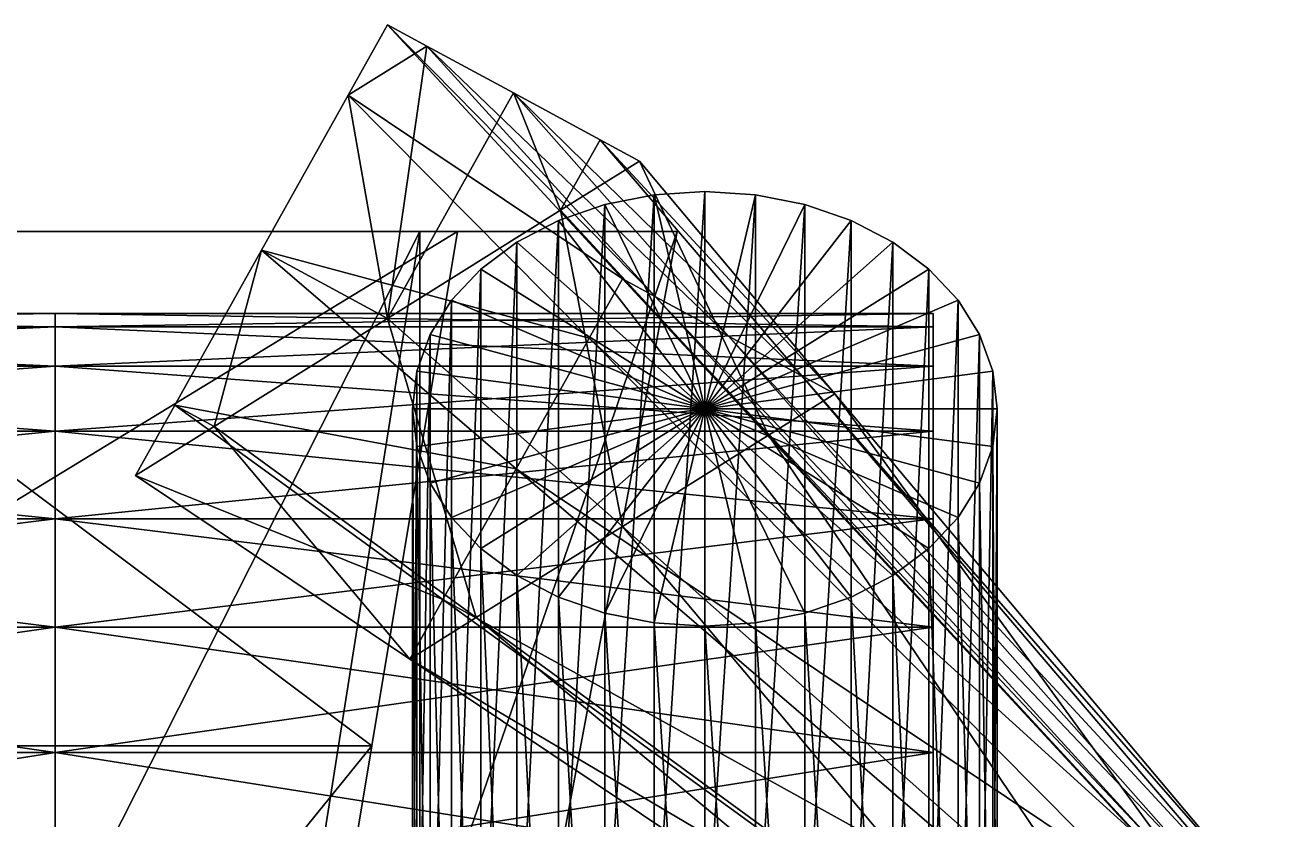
# Model space of a CAD drawing. Header units: metres. Extents: x -1.99 to 2.18, y -3.57 to 1.69.
# Drawn here: x 1.5396 to 1.9634, y 1.2992 to 1.5706 of the extents above; entities that cross this region are included whole.
import ezdxf

# ---------------------------------------------------------------- set-up
doc = ezdxf.new("R2010")
doc.units = ezdxf.units.M

msp = doc.modelspace()

# ---------------------------------------------------------------- linework, layer by layer
at = {"layer": 'Cylinder 2'}
for points in [[(1.772, 1.43939, -0.29696), (1.772, 1.51363, -0.23011), (1.75465, 1.5125, -0.23113)], [(1.772, 1.51363, -0.23011), (1.75465, 1.5125, -0.23113), (1.75465, 1.5125, -0.23113)], [(1.772, 1.51363, -0.23011), (1.772, 1.51363, -0.23011), (1.75465, 1.5125, -0.23113)], [(1.772, 1.51363, -0.23011), (1.75465, 1.24511, 0.06583), (1.75465, 1.5125, -0.23113)], [(1.772, 1.51363, -0.23011), (1.772, 1.24624, 0.06685), (1.75465, 1.24511, 0.06583)], [(1.772, 1.43939, -0.29696), (1.772, 1.51363, -0.23011), (1.772, 1.43939, -0.29696)], [(1.772, 1.43939, -0.29696), (1.78935, 1.5125, -0.23113), (1.772, 1.51363, -0.23011)], [(1.78935, 1.5125, -0.23113), (1.772, 1.51363, -0.23011), (1.772, 1.51363, -0.23011)], [(1.78935, 1.5125, -0.23113), (1.78935, 1.5125, -0.23113), (1.772, 1.51363, -0.23011)], [(1.78935, 1.5125, -0.23113), (1.772, 1.24624, 0.06685), (1.772, 1.51363, -0.23011)], [(1.772, 1.43939, -0.29696), (1.73783, 1.50915, -0.23415), (1.72205, 1.50368, -0.23907)], [(1.73783, 1.50915, -0.23415), (1.72205, 1.50368, -0.23907), (1.72205, 1.50368, -0.23907)], [(1.73783, 1.50915, -0.23415), (1.73783, 1.50915, -0.23415), (1.72205, 1.50368, -0.23907)], [(1.73783, 1.50915, -0.23415), (1.72205, 1.23629, 0.05789), (1.72205, 1.50368, -0.23907)], [(1.73783, 1.50915, -0.23415), (1.73783, 1.24176, 0.06281), (1.72205, 1.23629, 0.05789)], [(1.772, 1.43939, -0.29696), (1.75465, 1.5125, -0.23113), (1.73783, 1.50915, -0.23415)], [(1.75465, 1.5125, -0.23113), (1.73783, 1.50915, -0.23415), (1.73783, 1.50915, -0.23415)], [(1.75465, 1.5125, -0.23113), (1.75465, 1.5125, -0.23113), (1.73783, 1.50915, -0.23415)], [(1.75465, 1.5125, -0.23113), (1.73783, 1.24176, 0.06281), (1.73783, 1.50915, -0.23415)], [(1.75465, 1.5125, -0.23113), (1.75465, 1.24511, 0.06583), (1.73783, 1.24176, 0.06281)], [(1.772, 1.43939, -0.29696), (1.73783, 1.50915, -0.23415), (1.772, 1.43939, -0.29696)], [(1.772, 1.43939, -0.29696), (1.75465, 1.5125, -0.23113), (1.772, 1.43939, -0.29696)], [(1.78935, 1.5125, -0.23113), (1.78935, 1.24511, 0.06583), (1.772, 1.24624, 0.06685)], [(1.772, 1.43939, -0.29696), (1.78935, 1.5125, -0.23113), (1.772, 1.43939, -0.29696)], [(1.772, 1.43939, -0.29696), (1.80617, 1.50915, -0.23415), (1.78935, 1.5125, -0.23113)], [(1.772, 1.43939, -0.29696), (1.80617, 1.50915, -0.23415), (1.772, 1.43939, -0.29696)], [(1.772, 1.43939, -0.29696), (1.82195, 1.50368, -0.23907), (1.80617, 1.50915, -0.23415)], [(1.80617, 1.50915, -0.23415), (1.78935, 1.5125, -0.23113), (1.78935, 1.5125, -0.23113)], [(1.80617, 1.50915, -0.23415), (1.80617, 1.50915, -0.23415), (1.78935, 1.5125, -0.23113)], [(1.80617, 1.50915, -0.23415), (1.78935, 1.24511, 0.06583), (1.78935, 1.5125, -0.23113)], [(1.80617, 1.50915, -0.23415), (1.80617, 1.24176, 0.06281), (1.78935, 1.24511, 0.06583)], [(1.82195, 1.50368, -0.23907), (1.80617, 1.50915, -0.23415), (1.80617, 1.50915, -0.23415)], [(1.82195, 1.50368, -0.23907), (1.82195, 1.50368, -0.23907), (1.80617, 1.50915, -0.23415)], [(1.82195, 1.50368, -0.23907), (1.80617, 1.24176, 0.06281), (1.80617, 1.50915, -0.23415)], [(1.772, 1.43939, -0.29696), (1.72205, 1.50368, -0.23907), (1.70778, 1.49626, -0.24575)], [(1.72205, 1.50368, -0.23907), (1.70778, 1.49626, -0.24575), (1.70778, 1.49626, -0.24575)], [(1.72205, 1.50368, -0.23907), (1.72205, 1.50368, -0.23907), (1.70778, 1.49626, -0.24575)], [(1.72205, 1.50368, -0.23907), (1.70778, 1.22887, 0.05121), (1.70778, 1.49626, -0.24575)], [(1.72205, 1.50368, -0.23907), (1.72205, 1.23629, 0.05789), (1.70778, 1.22887, 0.05121)], [(1.772, 1.43939, -0.29696), (1.72205, 1.50368, -0.23907), (1.772, 1.43939, -0.29696)], [(1.772, 1.43939, -0.29696), (1.82195, 1.50368, -0.23907), (1.772, 1.43939, -0.29696)], [(1.772, 1.43939, -0.29696), (1.83621, 1.49626, -0.24575), (1.82195, 1.50368, -0.23907)], [(1.82195, 1.50368, -0.23907), (1.82195, 1.23629, 0.05789), (1.80617, 1.24176, 0.06281)], [(1.83621, 1.49626, -0.24575), (1.82195, 1.50368, -0.23907), (1.82195, 1.50368, -0.23907)], [(1.83621, 1.49626, -0.24575), (1.83621, 1.49626, -0.24575), (1.82195, 1.50368, -0.23907)], [(1.83621, 1.49626, -0.24575), (1.82195, 1.23629, 0.05789), (1.82195, 1.50368, -0.23907)], [(1.772, 1.43939, -0.29696), (1.70778, 1.49626, -0.24575), (1.69547, 1.48711, -0.25399)], [(1.70778, 1.49626, -0.24575), (1.69547, 1.48711, -0.25399), (1.69547, 1.48711, -0.25399)], [(1.70778, 1.49626, -0.24575), (1.70778, 1.49626, -0.24575), (1.69547, 1.48711, -0.25399)], [(1.70778, 1.49626, -0.24575), (1.69547, 1.21972, 0.04297), (1.69547, 1.48711, -0.25399)], [(1.70778, 1.49626, -0.24575), (1.70778, 1.22887, 0.05121), (1.69547, 1.21972, 0.04297)], [(1.772, 1.43939, -0.29696), (1.70778, 1.49626, -0.24575), (1.772, 1.43939, -0.29696)], [(1.772, 1.43939, -0.29696), (1.83621, 1.49626, -0.24575), (1.772, 1.43939, -0.29696)], [(1.772, 1.43939, -0.29696), (1.84853, 1.48711, -0.25399), (1.83621, 1.49626, -0.24575)], [(1.83621, 1.49626, -0.24575), (1.83621, 1.22887, 0.05121), (1.82195, 1.23629, 0.05789)], [(1.84853, 1.48711, -0.25399), (1.83621, 1.49626, -0.24575), (1.83621, 1.49626, -0.24575)], [(1.84853, 1.48711, -0.25399), (1.84853, 1.48711, -0.25399), (1.83621, 1.49626, -0.24575)], [(1.84853, 1.48711, -0.25399), (1.83621, 1.22887, 0.05121), (1.83621, 1.49626, -0.24575)], [(1.772, 1.43939, -0.29696), (1.69547, 1.48711, -0.25399), (1.68548, 1.47651, -0.26354)], [(1.69547, 1.48711, -0.25399), (1.68548, 1.47651, -0.26354), (1.68548, 1.47651, -0.26354)], [(1.69547, 1.48711, -0.25399), (1.69547, 1.48711, -0.25399), (1.68548, 1.47651, -0.26354)], [(1.69547, 1.48711, -0.25399), (1.68548, 1.20912, 0.03342), (1.68548, 1.47651, -0.26354)], [(1.69547, 1.48711, -0.25399), (1.69547, 1.21972, 0.04297), (1.68548, 1.20912, 0.03342)], [(1.772, 1.43939, -0.29696), (1.69547, 1.48711, -0.25399), (1.772, 1.43939, -0.29696)], [(1.772, 1.43939, -0.29696), (1.84853, 1.48711, -0.25399), (1.772, 1.43939, -0.29696)], [(1.772, 1.43939, -0.29696), (1.85851, 1.47651, -0.26354), (1.84853, 1.48711, -0.25399)], [(1.84853, 1.48711, -0.25399), (1.84853, 1.21972, 0.04297), (1.83621, 1.22887, 0.05121)], [(1.85851, 1.47651, -0.26354), (1.84853, 1.48711, -0.25399), (1.84853, 1.48711, -0.25399)], [(1.85851, 1.47651, -0.26354), (1.85851, 1.47651, -0.26354), (1.84853, 1.48711, -0.25399)], [(1.85851, 1.47651, -0.26354), (1.84853, 1.21972, 0.04297), (1.84853, 1.48711, -0.25399)], [(1.772, 1.43939, -0.29696), (1.68548, 1.47651, -0.26354), (1.67812, 1.46478, -0.2741)], [(1.68548, 1.47651, -0.26354), (1.67812, 1.46478, -0.2741), (1.67812, 1.46478, -0.2741)], [(1.68548, 1.47651, -0.26354), (1.68548, 1.47651, -0.26354), (1.67812, 1.46478, -0.2741)], [(1.68548, 1.47651, -0.26354), (1.67812, 1.19739, 0.02286), (1.67812, 1.46478, -0.2741)], [(1.68548, 1.47651, -0.26354), (1.68548, 1.20912, 0.03342), (1.67812, 1.19739, 0.02286)], [(1.772, 1.43939, -0.29696), (1.68548, 1.47651, -0.26354), (1.772, 1.43939, -0.29696)], [(1.772, 1.43939, -0.29696), (1.85851, 1.47651, -0.26354), (1.772, 1.43939, -0.29696)], [(1.772, 1.43939, -0.29696), (1.86587, 1.46478, -0.2741), (1.85851, 1.47651, -0.26354)], [(1.85851, 1.47651, -0.26354), (1.85851, 1.20912, 0.03342), (1.84853, 1.21972, 0.04297)], [(1.86587, 1.46478, -0.2741), (1.85851, 1.47651, -0.26354), (1.85851, 1.47651, -0.26354)], [(1.86587, 1.46478, -0.2741), (1.86587, 1.46478, -0.2741), (1.85851, 1.47651, -0.26354)], [(1.86587, 1.46478, -0.2741), (1.85851, 1.20912, 0.03342), (1.85851, 1.47651, -0.26354)], [(1.772, 1.43939, -0.29696), (1.67812, 1.46478, -0.2741), (1.67362, 1.45228, -0.28535)], [(1.67812, 1.46478, -0.2741), (1.67362, 1.45228, -0.28535), (1.67362, 1.45228, -0.28535)], [(1.67812, 1.46478, -0.2741), (1.67812, 1.46478, -0.2741), (1.67362, 1.45228, -0.28535)], [(1.67812, 1.46478, -0.2741), (1.67362, 1.18489, 0.01161), (1.67362, 1.45228, -0.28535)], [(1.67812, 1.46478, -0.2741), (1.67812, 1.19739, 0.02286), (1.67362, 1.18489, 0.01161)], [(1.772, 1.43939, -0.29696), (1.67812, 1.46478, -0.2741), (1.772, 1.43939, -0.29696)], [(1.772, 1.43939, -0.29696), (1.86587, 1.46478, -0.2741), (1.772, 1.43939, -0.29696)], [(1.772, 1.43939, -0.29696), (1.87038, 1.45228, -0.28535), (1.86587, 1.46478, -0.2741)], [(1.86587, 1.46478, -0.2741), (1.86587, 1.19739, 0.02286), (1.85851, 1.20912, 0.03342)], [(1.87038, 1.45228, -0.28535), (1.86587, 1.46478, -0.2741), (1.86587, 1.46478, -0.2741)], [(1.87038, 1.45228, -0.28535), (1.87038, 1.45228, -0.28535), (1.86587, 1.46478, -0.2741)], [(1.87038, 1.45228, -0.28535), (1.86587, 1.19739, 0.02286), (1.86587, 1.46478, -0.2741)], [(1.772, 1.43939, -0.29696), (1.67362, 1.45228, -0.28535), (1.6721, 1.43939, -0.29696)], [(1.67362, 1.45228, -0.28535), (1.6721, 1.43939, -0.29696), (1.6721, 1.43939, -0.29696)], [(1.67362, 1.45228, -0.28535), (1.67362, 1.45228, -0.28535), (1.6721, 1.43939, -0.29696)], [(1.67362, 1.45228, -0.28535), (1.6721, 1.172, 0), (1.6721, 1.43939, -0.29696)], [(1.67362, 1.45228, -0.28535), (1.67362, 1.18489, 0.01161), (1.6721, 1.172, 0)], [(1.772, 1.43939, -0.29696), (1.67362, 1.45228, -0.28535), (1.772, 1.43939, -0.29696)], [(1.772, 1.43939, -0.29696), (1.87038, 1.45228, -0.28535), (1.772, 1.43939, -0.29696)], [(1.772, 1.43939, -0.29696), (1.8719, 1.43939, -0.29696), (1.87038, 1.45228, -0.28535)], [(1.87038, 1.45228, -0.28535), (1.87038, 1.18489, 0.01161), (1.86587, 1.19739, 0.02286)], [(1.8719, 1.43939, -0.29696), (1.87038, 1.45228, -0.28535), (1.87038, 1.45228, -0.28535)], [(1.8719, 1.43939, -0.29696), (1.8719, 1.43939, -0.29696), (1.87038, 1.45228, -0.28535)], [(1.8719, 1.43939, -0.29696), (1.87038, 1.18489, 0.01161), (1.87038, 1.45228, -0.28535)], [(1.772, 1.43939, -0.29696), (1.6721, 1.43939, -0.29696), (1.67362, 1.42649, -0.30857)], [(1.6721, 1.43939, -0.29696), (1.67362, 1.42649, -0.30857), (1.67362, 1.42649, -0.30857)], [(1.6721, 1.43939, -0.29696), (1.6721, 1.43939, -0.29696), (1.67362, 1.42649, -0.30857)], [(1.6721, 1.43939, -0.29696), (1.67362, 1.15911, -0.01161), (1.67362, 1.42649, -0.30857)], [(1.6721, 1.43939, -0.29696), (1.6721, 1.172, 0), (1.67362, 1.15911, -0.01161)], [(1.772, 1.43939, -0.29696), (1.6721, 1.43939, -0.29696), (1.772, 1.43939, -0.29696)], [(1.772, 1.43939, -0.29696), (1.67362, 1.42649, -0.30857), (1.67812, 1.41399, -0.31982)], [(1.772, 1.43939, -0.29696), (1.67362, 1.42649, -0.30857), (1.772, 1.43939, -0.29696)], [(1.772, 1.43939, -0.29696), (1.67812, 1.41399, -0.31982), (1.68548, 1.40227, -0.33038)], [(1.772, 1.43939, -0.29696), (1.67812, 1.41399, -0.31982), (1.772, 1.43939, -0.29696)], [(1.772, 1.43939, -0.29696), (1.68548, 1.40227, -0.33038), (1.69547, 1.39166, -0.33993)], [(1.772, 1.43939, -0.29696), (1.68548, 1.40227, -0.33038), (1.772, 1.43939, -0.29696)], [(1.772, 1.43939, -0.29696), (1.69547, 1.39166, -0.33993), (1.70778, 1.38251, -0.34817)], [(1.772, 1.43939, -0.29696), (1.69547, 1.39166, -0.33993), (1.772, 1.43939, -0.29696)], [(1.772, 1.43939, -0.29696), (1.70778, 1.38251, -0.34817), (1.72205, 1.37509, -0.35485)], [(1.772, 1.43939, -0.29696), (1.70778, 1.38251, -0.34817), (1.772, 1.43939, -0.29696)], [(1.772, 1.43939, -0.29696), (1.72205, 1.37509, -0.35485), (1.73783, 1.36962, -0.35978)], [(1.772, 1.43939, -0.29696), (1.72205, 1.37509, -0.35485), (1.772, 1.43939, -0.29696)], [(1.772, 1.43939, -0.29696), (1.73783, 1.36962, -0.35978), (1.75465, 1.36627, -0.36279)], [(1.772, 1.43939, -0.29696), (1.73783, 1.36962, -0.35978), (1.772, 1.43939, -0.29696)], [(1.772, 1.43939, -0.29696), (1.75465, 1.36627, -0.36279), (1.772, 1.36515, -0.36381)], [(1.772, 1.43939, -0.29696), (1.75465, 1.36627, -0.36279), (1.772, 1.43939, -0.29696)], [(1.772, 1.43939, -0.29696), (1.8719, 1.43939, -0.29696), (1.772, 1.43939, -0.29696)], [(1.772, 1.43939, -0.29696), (1.87038, 1.42649, -0.30857), (1.8719, 1.43939, -0.29696)], [(1.772, 1.43939, -0.29696), (1.87038, 1.42649, -0.30857), (1.772, 1.43939, -0.29696)], [(1.772, 1.43939, -0.29696), (1.86587, 1.41399, -0.31982), (1.87038, 1.42649, -0.30857)], [(1.772, 1.43939, -0.29696), (1.86587, 1.41399, -0.31982), (1.772, 1.43939, -0.29696)], [(1.772, 1.43939, -0.29696), (1.85851, 1.40227, -0.33038), (1.86587, 1.41399, -0.31982)], [(1.772, 1.43939, -0.29696), (1.85851, 1.40227, -0.33038), (1.772, 1.43939, -0.29696)], [(1.772, 1.43939, -0.29696), (1.84853, 1.39166, -0.33993), (1.85851, 1.40227, -0.33038)], [(1.772, 1.43939, -0.29696), (1.84853, 1.39166, -0.33993), (1.772, 1.43939, -0.29696)], [(1.772, 1.43939, -0.29696), (1.83621, 1.38251, -0.34817), (1.84853, 1.39166, -0.33993)], [(1.772, 1.43939, -0.29696), (1.83621, 1.38251, -0.34817), (1.772, 1.43939, -0.29696)], [(1.772, 1.43939, -0.29696), (1.82195, 1.37509, -0.35485), (1.83621, 1.38251, -0.34817)], [(1.772, 1.43939, -0.29696), (1.82195, 1.37509, -0.35485), (1.772, 1.43939, -0.29696)], [(1.772, 1.43939, -0.29696), (1.80617, 1.36962, -0.35978), (1.82195, 1.37509, -0.35485)], [(1.772, 1.43939, -0.29696), (1.80617, 1.36962, -0.35978), (1.772, 1.43939, -0.29696)], [(1.772, 1.43939, -0.29696), (1.78935, 1.36627, -0.36279), (1.80617, 1.36962, -0.35978)], [(1.772, 1.43939, -0.29696), (1.78935, 1.36627, -0.36279), (1.772, 1.43939, -0.29696)], [(1.772, 1.43939, -0.29696), (1.772, 1.36515, -0.36381), (1.78935, 1.36627, -0.36279)], [(1.772, 1.43939, -0.29696), (1.772, 1.36515, -0.36381), (1.772, 1.43939, -0.29696)], [(1.8719, 1.43939, -0.29696), (1.8719, 1.172, 0), (1.87038, 1.18489, 0.01161)], [(1.87038, 1.42649, -0.30857), (1.8719, 1.43939, -0.29696), (1.8719, 1.43939, -0.29696)], [(1.87038, 1.42649, -0.30857), (1.87038, 1.42649, -0.30857), (1.8719, 1.43939, -0.29696)], [(1.87038, 1.42649, -0.30857), (1.8719, 1.172, 0), (1.8719, 1.43939, -0.29696)], [(1.67362, 1.42649, -0.30857), (1.67812, 1.41399, -0.31982), (1.67812, 1.41399, -0.31982)], [(1.67362, 1.42649, -0.30857), (1.67362, 1.42649, -0.30857), (1.67812, 1.41399, -0.31982)], [(1.67362, 1.42649, -0.30857), (1.67812, 1.14661, -0.02286), (1.67812, 1.41399, -0.31982)], [(1.67362, 1.42649, -0.30857), (1.67362, 1.15911, -0.01161), (1.67812, 1.14661, -0.02286)], [(1.86587, 1.41399, -0.31982), (1.87038, 1.42649, -0.30857), (1.87038, 1.42649, -0.30857)], [(1.86587, 1.41399, -0.31982), (1.86587, 1.41399, -0.31982), (1.87038, 1.42649, -0.30857)], [(1.86587, 1.41399, -0.31982), (1.87038, 1.15911, -0.01161), (1.87038, 1.42649, -0.30857)], [(1.87038, 1.42649, -0.30857), (1.87038, 1.15911, -0.01161), (1.8719, 1.172, 0)], [(1.67812, 1.41399, -0.31982), (1.68548, 1.40227, -0.33038), (1.68548, 1.40227, -0.33038)], [(1.67812, 1.41399, -0.31982), (1.67812, 1.41399, -0.31982), (1.68548, 1.40227, -0.33038)], [(1.67812, 1.41399, -0.31982), (1.68548, 1.13488, -0.03342), (1.68548, 1.40227, -0.33038)], [(1.67812, 1.41399, -0.31982), (1.67812, 1.14661, -0.02286), (1.68548, 1.13488, -0.03342)], [(1.85851, 1.40227, -0.33038), (1.86587, 1.41399, -0.31982), (1.86587, 1.41399, -0.31982)], [(1.85851, 1.40227, -0.33038), (1.85851, 1.40227, -0.33038), (1.86587, 1.41399, -0.31982)], [(1.85851, 1.40227, -0.33038), (1.86587, 1.14661, -0.02286), (1.86587, 1.41399, -0.31982)], [(1.86587, 1.41399, -0.31982), (1.86587, 1.14661, -0.02286), (1.87038, 1.15911, -0.01161)], [(1.68548, 1.40227, -0.33038), (1.69547, 1.39166, -0.33993), (1.69547, 1.39166, -0.33993)], [(1.68548, 1.40227, -0.33038), (1.68548, 1.40227, -0.33038), (1.69547, 1.39166, -0.33993)], [(1.68548, 1.40227, -0.33038), (1.69547, 1.12428, -0.04297), (1.69547, 1.39166, -0.33993)], [(1.68548, 1.40227, -0.33038), (1.68548, 1.13488, -0.03342), (1.69547, 1.12428, -0.04297)], [(1.84853, 1.39166, -0.33993), (1.85851, 1.40227, -0.33038), (1.85851, 1.40227, -0.33038)], [(1.84853, 1.39166, -0.33993), (1.84853, 1.39166, -0.33993), (1.85851, 1.40227, -0.33038)], [(1.84853, 1.39166, -0.33993), (1.85851, 1.13488, -0.03342), (1.85851, 1.40227, -0.33038)], [(1.85851, 1.40227, -0.33038), (1.85851, 1.13488, -0.03342), (1.86587, 1.14661, -0.02286)], [(1.69547, 1.39166, -0.33993), (1.70778, 1.38251, -0.34817), (1.70778, 1.38251, -0.34817)], [(1.69547, 1.39166, -0.33993), (1.69547, 1.39166, -0.33993), (1.70778, 1.38251, -0.34817)], [(1.69547, 1.39166, -0.33993), (1.70778, 1.11513, -0.05121), (1.70778, 1.38251, -0.34817)], [(1.69547, 1.39166, -0.33993), (1.69547, 1.12428, -0.04297), (1.70778, 1.11513, -0.05121)], [(1.83621, 1.38251, -0.34817), (1.84853, 1.39166, -0.33993), (1.84853, 1.39166, -0.33993)], [(1.83621, 1.38251, -0.34817), (1.83621, 1.38251, -0.34817), (1.84853, 1.39166, -0.33993)], [(1.83621, 1.38251, -0.34817), (1.84853, 1.12428, -0.04297), (1.84853, 1.39166, -0.33993)], [(1.84853, 1.39166, -0.33993), (1.84853, 1.12428, -0.04297), (1.85851, 1.13488, -0.03342)], [(1.70778, 1.38251, -0.34817), (1.72205, 1.37509, -0.35485), (1.72205, 1.37509, -0.35485)], [(1.70778, 1.38251, -0.34817), (1.70778, 1.38251, -0.34817), (1.72205, 1.37509, -0.35485)], [(1.70778, 1.38251, -0.34817), (1.72205, 1.10771, -0.05789), (1.72205, 1.37509, -0.35485)], [(1.70778, 1.38251, -0.34817), (1.70778, 1.11513, -0.05121), (1.72205, 1.10771, -0.05789)], [(1.82195, 1.37509, -0.35485), (1.83621, 1.38251, -0.34817), (1.83621, 1.38251, -0.34817)], [(1.82195, 1.37509, -0.35485), (1.82195, 1.37509, -0.35485), (1.83621, 1.38251, -0.34817)], [(1.82195, 1.37509, -0.35485), (1.83621, 1.11513, -0.05121), (1.83621, 1.38251, -0.34817)], [(1.83621, 1.38251, -0.34817), (1.83621, 1.11513, -0.05121), (1.84853, 1.12428, -0.04297)], [(1.72205, 1.37509, -0.35485), (1.73783, 1.36962, -0.35978), (1.73783, 1.36962, -0.35978)], [(1.72205, 1.37509, -0.35485), (1.72205, 1.37509, -0.35485), (1.73783, 1.36962, -0.35978)], [(1.72205, 1.37509, -0.35485), (1.73783, 1.10224, -0.06281), (1.73783, 1.36962, -0.35978)], [(1.72205, 1.37509, -0.35485), (1.72205, 1.10771, -0.05789), (1.73783, 1.10224, -0.06281)], [(1.80617, 1.36962, -0.35978), (1.82195, 1.37509, -0.35485), (1.82195, 1.37509, -0.35485)], [(1.80617, 1.36962, -0.35978), (1.80617, 1.36962, -0.35978), (1.82195, 1.37509, -0.35485)], [(1.80617, 1.36962, -0.35978), (1.82195, 1.10771, -0.05789), (1.82195, 1.37509, -0.35485)], [(1.82195, 1.37509, -0.35485), (1.82195, 1.10771, -0.05789), (1.83621, 1.11513, -0.05121)], [(1.73783, 1.36962, -0.35978), (1.75465, 1.36627, -0.36279), (1.75465, 1.36627, -0.36279)], [(1.73783, 1.36962, -0.35978), (1.73783, 1.36962, -0.35978), (1.75465, 1.36627, -0.36279)], [(1.73783, 1.36962, -0.35978), (1.75465, 1.09889, -0.06583), (1.75465, 1.36627, -0.36279)], [(1.73783, 1.36962, -0.35978), (1.73783, 1.10224, -0.06281), (1.75465, 1.09889, -0.06583)], [(1.78935, 1.36627, -0.36279), (1.80617, 1.36962, -0.35978), (1.80617, 1.36962, -0.35978)], [(1.78935, 1.36627, -0.36279), (1.78935, 1.36627, -0.36279), (1.80617, 1.36962, -0.35978)], [(1.78935, 1.36627, -0.36279), (1.80617, 1.10224, -0.06281), (1.80617, 1.36962, -0.35978)], [(1.80617, 1.36962, -0.35978), (1.80617, 1.10224, -0.06281), (1.82195, 1.10771, -0.05789)], [(1.75465, 1.36627, -0.36279), (1.772, 1.36515, -0.36381), (1.772, 1.36515, -0.36381)], [(1.75465, 1.36627, -0.36279), (1.75465, 1.36627, -0.36279), (1.772, 1.36515, -0.36381)], [(1.75465, 1.36627, -0.36279), (1.772, 1.09776, -0.06685), (1.772, 1.36515, -0.36381)], [(1.75465, 1.36627, -0.36279), (1.75465, 1.09889, -0.06583), (1.772, 1.09776, -0.06685)], [(1.772, 1.36515, -0.36381), (1.78935, 1.36627, -0.36279), (1.78935, 1.36627, -0.36279)], [(1.772, 1.36515, -0.36381), (1.772, 1.36515, -0.36381), (1.78935, 1.36627, -0.36279)], [(1.772, 1.36515, -0.36381), (1.78935, 1.09889, -0.06583), (1.78935, 1.36627, -0.36279)], [(1.772, 1.36515, -0.36381), (1.772, 1.09776, -0.06685), (1.78935, 1.09889, -0.06583)], [(1.78935, 1.36627, -0.36279), (1.78935, 1.09889, -0.06583), (1.80617, 1.10224, -0.06281)]]:
    msp.add_3dface(points, dxfattribs=at)
at = {"layer": 'Cylinder 3'}
for points in [[(1.55, 1.46744, 0.05209), (1.25, 1.472, 0), (1.55, 1.472)], [(1.55, 1.46744, 0.05209), (1.25, 1.46744, 0.05209), (1.25, 1.472, 0)], [(1.55, 1.472), (1.25, 1.46744, -0.05209), (1.55, 1.46744, -0.05209)], [(1.55, 1.472), (1.25, 1.472, 0), (1.25, 1.46744, -0.05209)], [(1.85, 1.46744, 0.05209), (1.55, 1.472), (1.85, 1.472, 0)], [(1.85, 1.46744, 0.05209), (1.55, 1.46744, 0.05209), (1.55, 1.472)], [(1.85, 1.472, 0), (1.55, 1.46744, -0.05209), (1.85, 1.46744, -0.05209)], [(1.85, 1.472, 0), (1.55, 1.472), (1.55, 1.46744, -0.05209)], [(1.85, 1.172, 0), (1.85, 1.472, 0), (1.85, 1.172, 0)], [(1.85, 1.172, 0), (1.85, 1.46744, 0.05209), (1.85, 1.472, 0)], [(1.85, 1.46744, 0.05209), (1.85, 1.472, 0), (1.85, 1.472, 0)], [(1.85, 1.46744, 0.05209), (1.85, 1.46744, 0.05209), (1.85, 1.472, 0)], [(1.85, 1.172, 0), (1.85, 1.472, 0), (1.85, 1.46744, -0.05209)], [(1.85, 1.472, 0), (1.85, 1.46744, -0.05209), (1.85, 1.46744, -0.05209)], [(1.85, 1.472, 0), (1.85, 1.472, 0), (1.85, 1.46744, -0.05209)], [(1.55, 1.45391, 0.10261), (1.25, 1.46744, 0.05209), (1.55, 1.46744, 0.05209)], [(1.55, 1.45391, 0.10261), (1.25, 1.45391, 0.10261), (1.25, 1.46744, 0.05209)], [(1.55, 1.46744, -0.05209), (1.25, 1.45391, -0.10261), (1.55, 1.45391, -0.10261)], [(1.55, 1.46744, -0.05209), (1.25, 1.46744, -0.05209), (1.25, 1.45391, -0.10261)], [(1.85, 1.45391, 0.10261), (1.55, 1.46744, 0.05209), (1.85, 1.46744, 0.05209)], [(1.85, 1.45391, 0.10261), (1.55, 1.45391, 0.10261), (1.55, 1.46744, 0.05209)], [(1.85, 1.46744, -0.05209), (1.55, 1.45391, -0.10261), (1.85, 1.45391, -0.10261)], [(1.85, 1.46744, -0.05209), (1.55, 1.46744, -0.05209), (1.55, 1.45391, -0.10261)], [(1.85, 1.172, 0), (1.85, 1.46744, 0.05209), (1.85, 1.172, 0)], [(1.85, 1.172, 0), (1.85, 1.45391, 0.10261), (1.85, 1.46744, 0.05209)], [(1.85, 1.45391, 0.10261), (1.85, 1.46744, 0.05209), (1.85, 1.46744, 0.05209)], [(1.85, 1.45391, 0.10261), (1.85, 1.45391, 0.10261), (1.85, 1.46744, 0.05209)], [(1.85, 1.172, 0), (1.85, 1.46744, -0.05209), (1.85, 1.45391, -0.10261)], [(1.85, 1.46744, -0.05209), (1.85, 1.45391, -0.10261), (1.85, 1.45391, -0.10261)], [(1.85, 1.46744, -0.05209), (1.85, 1.46744, -0.05209), (1.85, 1.45391, -0.10261)], [(1.85, 1.172, 0), (1.85, 1.46744, -0.05209), (1.85, 1.172, 0)], [(1.55, 1.43181, 0.15), (1.25, 1.45391, 0.10261), (1.55, 1.45391, 0.10261)], [(1.55, 1.43181, 0.15), (1.25, 1.43181, 0.15), (1.25, 1.45391, 0.10261)], [(1.55, 1.45391, -0.10261), (1.25, 1.43181, -0.15), (1.55, 1.43181, -0.15)], [(1.55, 1.45391, -0.10261), (1.25, 1.45391, -0.10261), (1.25, 1.43181, -0.15)], [(1.85, 1.43181, 0.15), (1.55, 1.45391, 0.10261), (1.85, 1.45391, 0.10261)], [(1.85, 1.43181, 0.15), (1.55, 1.43181, 0.15), (1.55, 1.45391, 0.10261)], [(1.85, 1.45391, -0.10261), (1.55, 1.43181, -0.15), (1.85, 1.43181, -0.15)], [(1.85, 1.45391, -0.10261), (1.55, 1.45391, -0.10261), (1.55, 1.43181, -0.15)], [(1.85, 1.172, 0), (1.85, 1.45391, 0.10261), (1.85, 1.172, 0)], [(1.85, 1.172, 0), (1.85, 1.43181, 0.15), (1.85, 1.45391, 0.10261)], [(1.85, 1.43181, 0.15), (1.85, 1.45391, 0.10261), (1.85, 1.45391, 0.10261)], [(1.85, 1.43181, 0.15), (1.85, 1.43181, 0.15), (1.85, 1.45391, 0.10261)], [(1.85, 1.172, 0), (1.85, 1.45391, -0.10261), (1.85, 1.43181, -0.15)], [(1.85, 1.45391, -0.10261), (1.85, 1.43181, -0.15), (1.85, 1.43181, -0.15)], [(1.85, 1.45391, -0.10261), (1.85, 1.45391, -0.10261), (1.85, 1.43181, -0.15)], [(1.85, 1.172, 0), (1.85, 1.45391, -0.10261), (1.85, 1.172, 0)], [(1.55, 1.40181, 0.19284), (1.25, 1.43181, 0.15), (1.55, 1.43181, 0.15)], [(1.55, 1.40181, 0.19284), (1.25, 1.40181, 0.19284), (1.25, 1.43181, 0.15)], [(1.55, 1.43181, -0.15), (1.25, 1.40181, -0.19284), (1.55, 1.40181, -0.19284)], [(1.55, 1.43181, -0.15), (1.25, 1.43181, -0.15), (1.25, 1.40181, -0.19284)], [(1.85, 1.40181, 0.19284), (1.55, 1.43181, 0.15), (1.85, 1.43181, 0.15)], [(1.85, 1.40181, 0.19284), (1.55, 1.40181, 0.19284), (1.55, 1.43181, 0.15)], [(1.85, 1.43181, -0.15), (1.55, 1.40181, -0.19284), (1.85, 1.40181, -0.19284)], [(1.85, 1.43181, -0.15), (1.55, 1.43181, -0.15), (1.55, 1.40181, -0.19284)], [(1.85, 1.172, 0), (1.85, 1.43181, 0.15), (1.85, 1.172, 0)], [(1.85, 1.172, 0), (1.85, 1.40181, 0.19284), (1.85, 1.43181, 0.15)], [(1.85, 1.40181, 0.19284), (1.85, 1.43181, 0.15), (1.85, 1.43181, 0.15)], [(1.85, 1.40181, 0.19284), (1.85, 1.40181, 0.19284), (1.85, 1.43181, 0.15)], [(1.85, 1.172, 0), (1.85, 1.43181, -0.15), (1.85, 1.40181, -0.19284)], [(1.85, 1.43181, -0.15), (1.85, 1.40181, -0.19284), (1.85, 1.40181, -0.19284)], [(1.85, 1.43181, -0.15), (1.85, 1.43181, -0.15), (1.85, 1.40181, -0.19284)], [(1.85, 1.172, 0), (1.85, 1.43181, -0.15), (1.85, 1.172, 0)], [(1.55, 1.36484, 0.22981), (1.25, 1.40181, 0.19284), (1.55, 1.40181, 0.19284)], [(1.55, 1.36484, 0.22981), (1.25, 1.36484, 0.22981), (1.25, 1.40181, 0.19284)], [(1.55, 1.40181, -0.19284), (1.25, 1.36484, -0.22981), (1.55, 1.36484, -0.22981)], [(1.55, 1.40181, -0.19284), (1.25, 1.40181, -0.19284), (1.25, 1.36484, -0.22981)], [(1.85, 1.36484, 0.22981), (1.55, 1.40181, 0.19284), (1.85, 1.40181, 0.19284)], [(1.85, 1.36484, 0.22981), (1.55, 1.36484, 0.22981), (1.55, 1.40181, 0.19284)], [(1.85, 1.40181, -0.19284), (1.55, 1.36484, -0.22981), (1.85, 1.36484, -0.22981)], [(1.85, 1.40181, -0.19284), (1.55, 1.40181, -0.19284), (1.55, 1.36484, -0.22981)], [(1.85, 1.172, 0), (1.85, 1.40181, 0.19284), (1.85, 1.172, 0)], [(1.85, 1.172, 0), (1.85, 1.36484, 0.22981), (1.85, 1.40181, 0.19284)], [(1.85, 1.36484, 0.22981), (1.85, 1.40181, 0.19284), (1.85, 1.40181, 0.19284)], [(1.85, 1.36484, 0.22981), (1.85, 1.36484, 0.22981), (1.85, 1.40181, 0.19284)], [(1.85, 1.172, 0), (1.85, 1.40181, -0.19284), (1.85, 1.36484, -0.22981)], [(1.85, 1.40181, -0.19284), (1.85, 1.36484, -0.22981), (1.85, 1.36484, -0.22981)], [(1.85, 1.40181, -0.19284), (1.85, 1.40181, -0.19284), (1.85, 1.36484, -0.22981)], [(1.85, 1.172, 0), (1.85, 1.40181, -0.19284), (1.85, 1.172, 0)], [(1.55, 1.322, 0.25981), (1.25, 1.36484, 0.22981), (1.55, 1.36484, 0.22981)], [(1.55, 1.322, 0.25981), (1.25, 1.322, 0.25981), (1.25, 1.36484, 0.22981)], [(1.55, 1.36484, -0.22981), (1.25, 1.322, -0.25981), (1.55, 1.322, -0.25981)], [(1.55, 1.36484, -0.22981), (1.25, 1.36484, -0.22981), (1.25, 1.322, -0.25981)], [(1.85, 1.322, 0.25981), (1.55, 1.36484, 0.22981), (1.85, 1.36484, 0.22981)], [(1.85, 1.322, 0.25981), (1.55, 1.322, 0.25981), (1.55, 1.36484, 0.22981)], [(1.85, 1.36484, -0.22981), (1.55, 1.322, -0.25981), (1.85, 1.322, -0.25981)], [(1.85, 1.36484, -0.22981), (1.55, 1.36484, -0.22981), (1.55, 1.322, -0.25981)], [(1.85, 1.172, 0), (1.85, 1.36484, 0.22981), (1.85, 1.172, 0)], [(1.85, 1.172, 0), (1.85, 1.322, 0.25981), (1.85, 1.36484, 0.22981)], [(1.85, 1.322, 0.25981), (1.85, 1.36484, 0.22981), (1.85, 1.36484, 0.22981)], [(1.85, 1.322, 0.25981), (1.85, 1.322, 0.25981), (1.85, 1.36484, 0.22981)], [(1.85, 1.172, 0), (1.85, 1.36484, -0.22981), (1.85, 1.322, -0.25981)], [(1.85, 1.36484, -0.22981), (1.85, 1.322, -0.25981), (1.85, 1.322, -0.25981)], [(1.85, 1.36484, -0.22981), (1.85, 1.36484, -0.22981), (1.85, 1.322, -0.25981)], [(1.85, 1.172, 0), (1.85, 1.36484, -0.22981), (1.85, 1.172, 0)], [(1.55, 1.27461, 0.28191), (1.25, 1.322, 0.25981), (1.55, 1.322, 0.25981)], [(1.55, 1.27461, 0.28191), (1.25, 1.27461, 0.28191), (1.25, 1.322, 0.25981)], [(1.55, 1.322, -0.25981), (1.25, 1.27461, -0.28191), (1.55, 1.27461, -0.28191)], [(1.55, 1.322, -0.25981), (1.25, 1.322, -0.25981), (1.25, 1.27461, -0.28191)], [(1.85, 1.27461, 0.28191), (1.55, 1.322, 0.25981), (1.85, 1.322, 0.25981)], [(1.85, 1.27461, 0.28191), (1.55, 1.27461, 0.28191), (1.55, 1.322, 0.25981)], [(1.85, 1.322, -0.25981), (1.55, 1.27461, -0.28191), (1.85, 1.27461, -0.28191)], [(1.85, 1.322, -0.25981), (1.55, 1.322, -0.25981), (1.55, 1.27461, -0.28191)], [(1.85, 1.172, 0), (1.85, 1.322, 0.25981), (1.85, 1.172, 0)], [(1.85, 1.172, 0), (1.85, 1.27461, 0.28191), (1.85, 1.322, 0.25981)], [(1.85, 1.27461, 0.28191), (1.85, 1.322, 0.25981), (1.85, 1.322, 0.25981)], [(1.85, 1.27461, 0.28191), (1.85, 1.27461, 0.28191), (1.85, 1.322, 0.25981)], [(1.85, 1.172, 0), (1.85, 1.322, -0.25981), (1.85, 1.27461, -0.28191)], [(1.85, 1.322, -0.25981), (1.85, 1.27461, -0.28191), (1.85, 1.27461, -0.28191)], [(1.85, 1.322, -0.25981), (1.85, 1.322, -0.25981), (1.85, 1.27461, -0.28191)], [(1.85, 1.172, 0), (1.85, 1.322, -0.25981), (1.85, 1.172, 0)]]:
    msp.add_3dface(points, dxfattribs=at)
at = {"layer": 'Pyramid'}
for points in [[(1.6582, 1.32422, 0), (1.42383, 1.5, -0.05273), (1.39911, 1.32422, -0.05182)], [(1.39911, 1.32422, 0.05182), (1.6875, 1.5, 0), (1.6582, 1.32422, 0)], [(1.39911, 1.32422, 0.05182), (1.42383, 1.5, 0.05273), (1.6875, 1.5, 0)], [(1.6582, 1.32422, 0), (1.6875, 1.5, 0), (1.42383, 1.5, -0.05273)], [(1.42383, 1.5, -0.05273), (1.6875, 1.5, 0), (1.42383, 1.5, 0.05273)], [(1.59375, 0.9375, 0), (1.39911, 1.32422, -0.05182), (1.34473, 0.9375, -0.0498)], [(1.34473, 0.9375, 0.0498), (1.6582, 1.32422, 0), (1.59375, 0.9375, 0)], [(1.34473, 0.9375, 0.0498), (1.39911, 1.32422, 0.05182), (1.6582, 1.32422, 0)], [(1.59375, 0.9375, 0), (1.6582, 1.32422, 0), (1.39911, 1.32422, -0.05182)]]:
    msp.add_3dface(points, dxfattribs=at)
at = {"layer": 'Pyramid 1'}
for points in [[(1.67461, 1.5, -0.13184), (1.2, 1.5, 0), (1.48125, 1.5, -0.42187)], [(1.2, 1.5, 0), (1.67461, 1.5, 0.13184), (1.48125, 1.5, 0.42188)], [(1.67461, 1.5, -0.13184), (1.67461, 1.5, 0.13184), (1.2, 1.5, 0)], [(1.60045, 1.03125, -0.11124), (1.48125, 1.5, -0.42187), (1.4373, 1.03125, -0.35596)], [(1.4373, 1.03125, 0.35596), (1.67461, 1.5, 0.13184), (1.60045, 1.03125, 0.11124)], [(1.4373, 1.03125, 0.35596), (1.48125, 1.5, 0.42188), (1.67461, 1.5, 0.13184)], [(1.60045, 1.03125, -0.11124), (1.67461, 1.5, -0.13184), (1.48125, 1.5, -0.42187)], [(1.67461, 1.03125, 0), (1.67461, 1.5, -0.13184), (1.60045, 1.03125, -0.11124)], [(1.60045, 1.03125, 0.11124), (1.7625, 1.5, 0), (1.67461, 1.03125, 0)], [(1.60045, 1.03125, 0.11124), (1.67461, 1.5, 0.13184), (1.7625, 1.5, 0)], [(1.67461, 1.03125, 0), (1.7625, 1.5, 0), (1.67461, 1.5, -0.13184)], [(1.67461, 1.5, 0.13184), (1.67461, 1.5, -0.13184), (1.7625, 1.5, 0)]]:
    msp.add_3dface(points, dxfattribs=at)
at = {"layer": 'Pyramid 4'}
for points in [[(1.74381, 1.4838, -0.29609), (1.66354, 1.57056, -0.24948), (1.65009, 1.5465, -0.23963)], [(1.677, 1.56328, -0.22452), (1.65009, 1.5465, -0.23963), (1.66354, 1.57056, -0.24948)], [(1.75516, 1.47766, -0.27503), (1.66354, 1.57056, -0.24948), (1.74381, 1.4838, -0.29609)], [(1.75516, 1.47766, -0.27503), (1.677, 1.56328, -0.22452), (1.66354, 1.57056, -0.24948)], [(1.65009, 1.5465, -0.23963), (1.677, 1.56328, -0.22452), (1.66354, 1.47029, -0.13812)], [(1.66354, 1.47029, -0.13812), (1.677, 1.56328, -0.22452), (1.70659, 1.54727, -0.16963)], [(1.78013, 1.46415, -0.22871), (1.677, 1.56328, -0.22452), (1.75516, 1.47766, -0.27503)], [(1.78013, 1.46415, -0.22871), (1.70659, 1.54727, -0.16963), (1.677, 1.56328, -0.22452)], [(1.70659, 1.54727, -0.16963), (1.72273, 1.5072, -0.10488), (1.66354, 1.47029, -0.13812)], [(1.8051, 1.45064, -0.18239), (1.70659, 1.54727, -0.16963), (1.78013, 1.46415, -0.22871)], [(1.8051, 1.45064, -0.18239), (1.73618, 1.53125, -0.11473), (1.70659, 1.54727, -0.16963)], [(1.72273, 1.5072, -0.10488), (1.70659, 1.54727, -0.16963), (1.73618, 1.53125, -0.11473)], [(1.73246, 1.4635, -0.28778), (1.65009, 1.5465, -0.23963), (1.6205, 1.49358, -0.21797)], [(1.65009, 1.5465, -0.23963), (1.66354, 1.47029, -0.13812), (1.6205, 1.49358, -0.21797)], [(1.74381, 1.4838, -0.29609), (1.65009, 1.5465, -0.23963), (1.73246, 1.4635, -0.28778)], [(1.73618, 1.53125, -0.11473), (1.74964, 1.52397, -0.08978), (1.72273, 1.5072, -0.10488)], [(1.81645, 1.4445, -0.16134), (1.73618, 1.53125, -0.11473), (1.8051, 1.45064, -0.18239)], [(1.81645, 1.4445, -0.16134), (1.74964, 1.52397, -0.08978), (1.73618, 1.53125, -0.11473)], [(1.79375, 1.43034, -0.17409), (1.72273, 1.5072, -0.10488), (1.74964, 1.52397, -0.08978)], [(1.79375, 1.43034, -0.17409), (1.74964, 1.52397, -0.08978), (1.81645, 1.4445, -0.16134)], [(1.74381, 1.3992, -0.20213), (1.66354, 1.47029, -0.13812), (1.72273, 1.5072, -0.10488)], [(1.74381, 1.3992, -0.20213), (1.72273, 1.5072, -0.10488), (1.79375, 1.43034, -0.17409)], [(1.70749, 1.41885, -0.2695), (1.6205, 1.49358, -0.21797), (1.5909, 1.44066, -0.1963)], [(1.6205, 1.49358, -0.21797), (1.60435, 1.43338, -0.17135), (1.5909, 1.44066, -0.1963)], [(1.66354, 1.47029, -0.13812), (1.60435, 1.43338, -0.17135), (1.6205, 1.49358, -0.21797)], [(1.73246, 1.4635, -0.28778), (1.6205, 1.49358, -0.21797), (1.70749, 1.41885, -0.2695)], [(1.9204, 1.29294, -0.39863), (1.74381, 1.4838, -0.29609), (1.73246, 1.4635, -0.28778)], [(1.92713, 1.2893, -0.38615), (1.74381, 1.4838, -0.29609), (1.9204, 1.29294, -0.39863)], [(1.92713, 1.2893, -0.38615), (1.75516, 1.47766, -0.27503), (1.74381, 1.4838, -0.29609)], [(1.94192, 1.28129, -0.3587), (1.75516, 1.47766, -0.27503), (1.92713, 1.2893, -0.38615)], [(1.94192, 1.28129, -0.3587), (1.78013, 1.46415, -0.22871), (1.75516, 1.47766, -0.27503)], [(1.69387, 1.36806, -0.23017), (1.60435, 1.43338, -0.17135), (1.66354, 1.47029, -0.13812)], [(1.69387, 1.36806, -0.23017), (1.66354, 1.47029, -0.13812), (1.74381, 1.3992, -0.20213)], [(1.91368, 1.28091, -0.3937), (1.73246, 1.4635, -0.28778), (1.70749, 1.41885, -0.2695)], [(1.9204, 1.29294, -0.39863), (1.73246, 1.4635, -0.28778), (1.91368, 1.28091, -0.3937)], [(1.95672, 1.27329, -0.33125), (1.78013, 1.46415, -0.22871), (1.94192, 1.28129, -0.3587)], [(1.95672, 1.27329, -0.33125), (1.8051, 1.45064, -0.18239), (1.78013, 1.46415, -0.22871)], [(1.96345, 1.26965, -0.31878), (1.8051, 1.45064, -0.18239), (1.95672, 1.27329, -0.33125)], [(1.96345, 1.26965, -0.31878), (1.81645, 1.4445, -0.16134), (1.8051, 1.45064, -0.18239)], [(1.95, 1.26126, -0.32633), (1.79375, 1.43034, -0.17409), (1.81645, 1.4445, -0.16134)], [(1.95, 1.26126, -0.32633), (1.81645, 1.4445, -0.16134), (1.96345, 1.26965, -0.31878)], [(1.68252, 1.3742, -0.25122), (1.5909, 1.44066, -0.1963), (1.57745, 1.4166, -0.18646)], [(1.60435, 1.43338, -0.17135), (1.57745, 1.4166, -0.18646), (1.5909, 1.44066, -0.1963)], [(1.70749, 1.41885, -0.2695), (1.5909, 1.44066, -0.1963), (1.68252, 1.3742, -0.25122)], [(1.67117, 1.3539, -0.24291), (1.57745, 1.4166, -0.18646), (1.60435, 1.43338, -0.17135)], [(1.67117, 1.3539, -0.24291), (1.60435, 1.43338, -0.17135), (1.69387, 1.36806, -0.23017)], [(1.9204, 1.2428, -0.34295), (1.74381, 1.3992, -0.20213), (1.79375, 1.43034, -0.17409)], [(1.9204, 1.2428, -0.34295), (1.79375, 1.43034, -0.17409), (1.95, 1.26126, -0.32633)], [(1.68252, 1.3742, -0.25122), (1.57745, 1.4166, -0.18646), (1.67117, 1.3539, -0.24291)], [(1.89888, 1.25445, -0.38287), (1.70749, 1.41885, -0.2695), (1.68252, 1.3742, -0.25122)], [(1.91368, 1.28091, -0.3937), (1.70749, 1.41885, -0.2695), (1.89888, 1.25445, -0.38287)], [(1.89081, 1.22435, -0.35956), (1.69387, 1.36806, -0.23017), (1.74381, 1.3992, -0.20213)], [(1.89081, 1.22435, -0.35956), (1.74381, 1.3992, -0.20213), (1.9204, 1.2428, -0.34295)], [(1.88408, 1.22799, -0.37204), (1.68252, 1.3742, -0.25122), (1.67117, 1.3539, -0.24291)], [(1.89888, 1.25445, -0.38287), (1.68252, 1.3742, -0.25122), (1.88408, 1.22799, -0.37204)], [(1.87735, 1.21596, -0.36712), (1.67117, 1.3539, -0.24291), (1.69387, 1.36806, -0.23017)], [(1.87735, 1.21596, -0.36712), (1.69387, 1.36806, -0.23017), (1.89081, 1.22435, -0.35956)], [(1.88408, 1.22799, -0.37204), (1.67117, 1.3539, -0.24291), (1.87735, 1.21596, -0.36712)]]:
    msp.add_3dface(points, dxfattribs=at)

doc.saveas('drawing.dxf')
